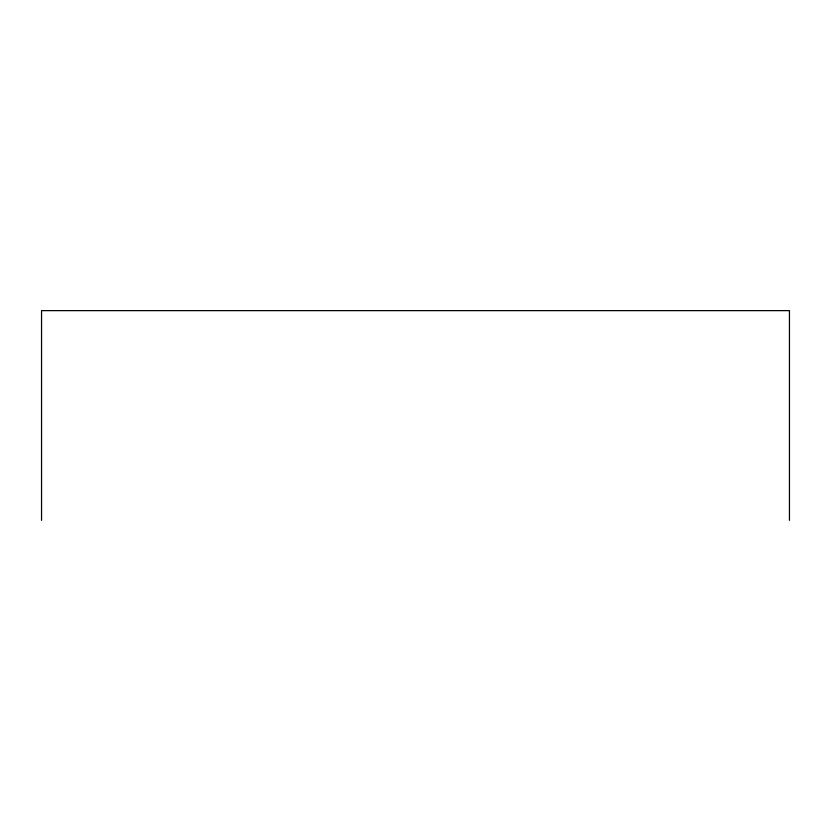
<?xml version="1.0" encoding="UTF-8"?>
<svg xmlns="http://www.w3.org/2000/svg" width="831" height="831" viewBox="0 0 831 831"><rect width="100%" height="100%" fill="white"/><g stroke="black" fill="none" stroke-linecap="round" stroke-linejoin="round"><path stroke-width="1.25" d="M789.45 520.372L789.45 310.628L41.55 310.628L41.55 520.372"/></g></svg>
